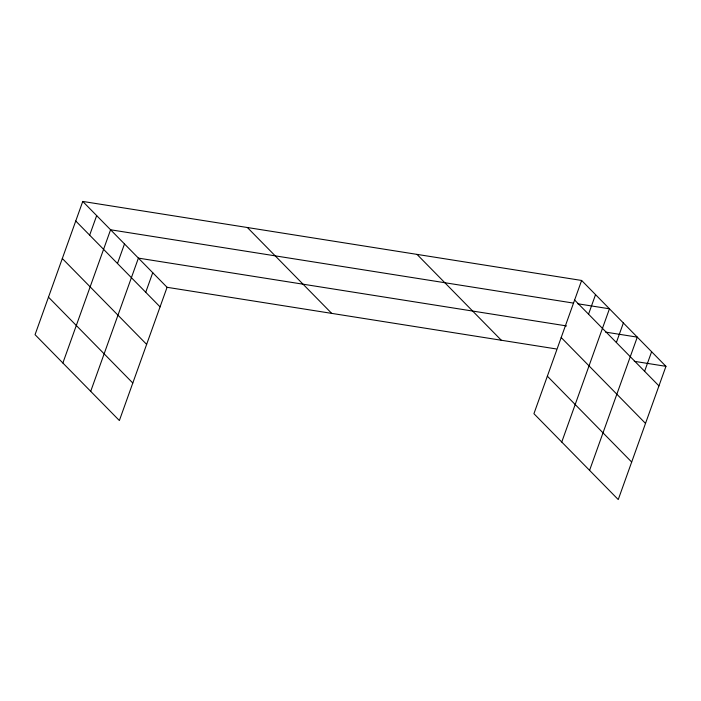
<?xml version="1.0" encoding="UTF-8"?>
<svg xmlns="http://www.w3.org/2000/svg" width="701" height="701" viewBox="0 0 701 701"><rect width="100%" height="100%" fill="white"/><g stroke="black" fill="none" stroke-linecap="round" stroke-linejoin="round"><path stroke-width="1.05" d="M82.753 201.441L35.05 334.675L119.372 420.539L167.075 287.305L82.753 201.441L581.628 280.461L665.95 366.325L618.247 499.559L533.925 413.695L581.628 280.461M89.658 235.168L96.668 215.61M62.871 363.004L110.583 229.779L573.576 303.112M117.488 263.506L124.489 243.948M90.701 391.342L138.404 258.117L566.574 325.93M145.738 292.273L152.739 272.715M588.542 314.188L595.543 294.63M561.755 442.024L609.458 308.799L577.799 303.778M616.363 342.526L623.373 322.968M589.576 470.362L637.279 337.137L605.62 332.116M644.613 371.293L651.615 351.727M167.075 287.305L556.2 348.94M634.291 361.313L665.95 366.325M574.627 300.019L658.949 385.892M561.194 337.531L645.516 423.404M547.358 376.183L631.68 462.047M416.999 254.384L501.32 340.248M247.383 227.518L331.704 313.382M75.752 220.999L160.065 306.872M62.319 258.511L146.64 344.384M48.483 297.163L132.796 383.026"/></g></svg>
